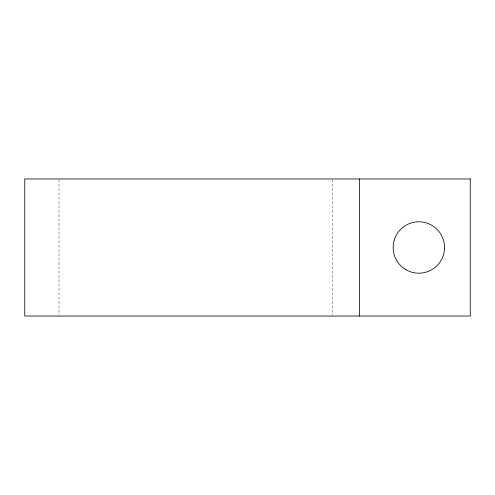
<?xml version="1.0" encoding="UTF-8"?>
<svg xmlns="http://www.w3.org/2000/svg" width="495" height="495" viewBox="0 0 495 495"><rect width="100%" height="100%" fill="white"/><g stroke="black" fill="none" stroke-linecap="round" stroke-linejoin="round"><path stroke-width="0.37" stroke-dasharray="2.48 1.86" d="M332.751 179.735L332.751 315.265M59.016 179.735L59.016 315.265"/><path stroke-width="0.74" d="M359.469 178.961L359.469 316.039M470.25 178.961L24.75 178.961L24.75 316.039L470.25 316.039L470.25 178.961M405.993 269.756A25.703 25.703 0 0 0 444.547 247.5A25.703 25.703 0 0 0 405.993 225.244A25.703 25.703 0 0 0 405.993 269.756"/></g></svg>
